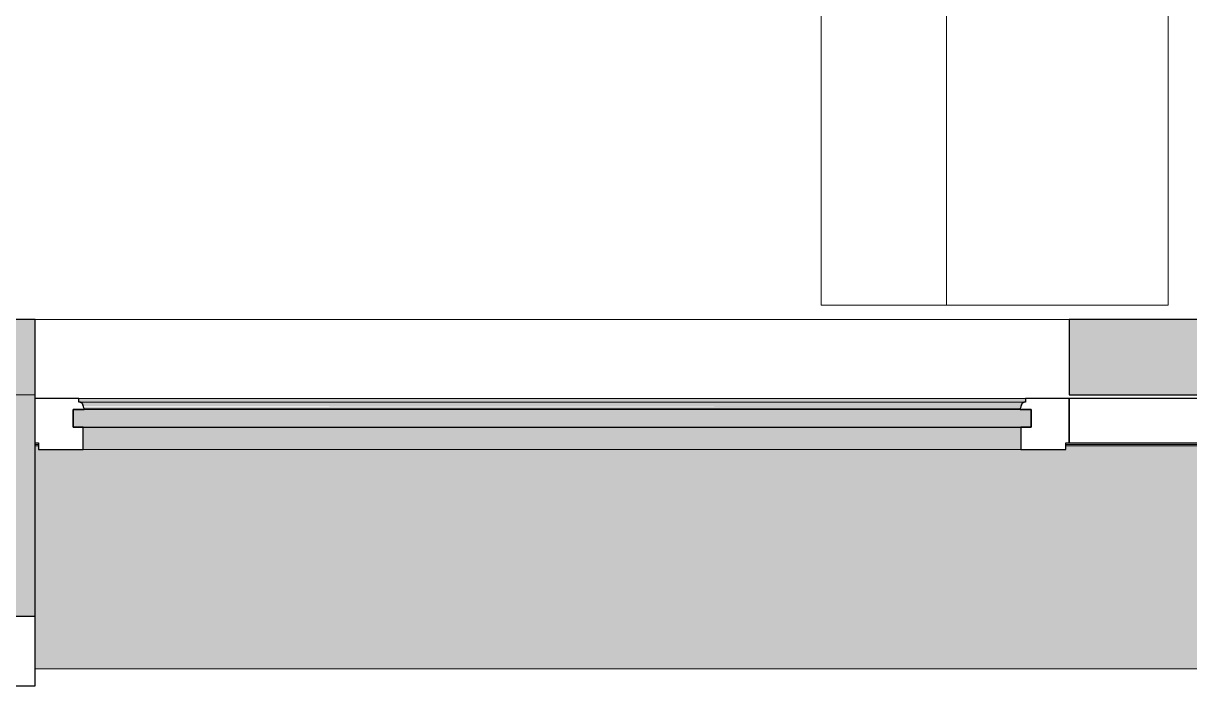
# Model space of a CAD drawing. Header units: millimetres. Extents: x 155927 to 317870, y -36033 to 97293.
# Drawn here: x 174018 to 175597, y 8874 to 9771 of the extents above; entities that cross this region are included whole.
import ezdxf

# ---------------------------------------------------------------- set-up
doc = ezdxf.new("R2010")
doc.units = ezdxf.units.MM
doc.header["$MEASUREMENT"] = 0
for name, color, linetype, lineweight in [('A-GLAZ', 7, 'CONTINUOUS', 9), ('A-WALL', 7, 'CONTINUOUS', 9), ('A-WALL-PATT', 7, 'CONTINUOUS', 9), ('I-FURN', 8, 'CONTINUOUS', 9), ('I-WALL', 7, 'CONTINUOUS', 9)]:
    doc.layers.add(name, color=color, linetype=linetype, lineweight=lineweight)

msp = doc.modelspace()

# ---------------------------------------------------------------- hatches: boundary and pattern name
at = {"layer": 'A-GLAZ'}
for points in [[(175371.8, 9257.5), (175374.6, 9257.5), (175374.6, 9262.5), (174093, 9262.5), (174093, 9257.5), (175370.8, 9257.5)], [(175368.8, 9252.6), (175370.6, 9256.2), (175370.8, 9257.5), (174095.9, 9257), (174098.6, 9253.9), (174099.3, 9252.6), (175368.4, 9252.6)], [(175119.3, 9223.6), (175382.6, 9223.6), (175382.6, 9247.5), (174085.1, 9247.5), (174085.1, 9223.6), (174517.9, 9223.6)], [(175119.3, 9248.6), (175367.4, 9248.6), (175368.6, 9252.6), (174099, 9251.5), (174100.3, 9248.6), (174517.9, 9248.6)], [(175367.4, 9247.5), (175367.4, 9248.6), (175119.3, 9247.5)], [(175368.6, 9193.6), (175368.6, 9223.6), (174099, 9223.6), (174099, 9193.6), (175119.3, 9193.6)], [(180567.8, 8896.6), (180667.8, 8896.6), (180667.8, 8933.6), (180567.8, 8933.6), (180567.8, 9198.3), (180563.5, 9198.3), (180563.5, 9193.6), (179172.2, 9193.6), (179172.2, 9198.3), (177996.5, 9198.3), (177996.5, 9193.6), (176605.2, 9193.6), (176605.2, 9198.3), (175429.5, 9198.3), (175429.5, 9193.6), (174038.2, 9193.6), (174038.2, 9198.3), (174033.8, 9198.3), (174033.8, 8896.6), (180532.3, 8896.6)]]:
    msp.add_hatch(color=256, dxfattribs=at).paths.add_polyline_path(points, flags=0)
h = msp.add_hatch(color=256, dxfattribs=at)
h.paths.add_polyline_path([(179231.4, 9255.8), (179228.6, 9257.5), (179229.9, 9256.4), (179231, 9255.9)], flags=0)
h.paths.add_polyline_path([(176664.4, 9255.8), (176661.6, 9257.5), (176662.9, 9256.4), (176664, 9255.9)], flags=0)
h.paths.add_polyline_path([(174097.4, 9255.8), (174094.6, 9257.5), (174095.9, 9256.4), (174097, 9255.9)], flags=0)
h = msp.add_hatch(color=256, dxfattribs=at)
h.paths.add_polyline_path([(180567.8, 9198.3), (180567.8, 9200.4), (180563.5, 9200.4), (180563.5, 9198.3)], flags=0)
h.paths.add_polyline_path([(179162.5, 9198.3), (179172.2, 9198.3), (179172.2, 9200.4), (177996.5, 9200.4), (177996.5, 9198.3), (178728, 9198.3)], flags=0)
h.paths.add_polyline_path([(176322.2, 9198.3), (176605.2, 9198.3), (176605.2, 9200.4), (175429.5, 9200.4), (175429.5, 9198.3), (175720.8, 9198.3)], flags=0)
h.paths.add_polyline_path([(174038.2, 9198.3), (174038.2, 9200.4), (174033.8, 9200.4), (174033.8, 9198.3)], flags=0)
at = {"layer": 'A-WALL-PATT'}
for points in [[(174033.8, 9267.6), (174033.8, 9369.6), (172417.8, 9369.6), (172417.8, 9267.6), (173916.4, 9267.6)], [(175535.8, 9267.6), (175535.8, 9369.6), (175433.8, 9369.6), (175433.8, 9267.6)], [(176498.8, 9267.6), (176498.8, 9369.6), (175535.8, 9369.6), (175535.8, 9267.6), (176322.2, 9267.6)]]:
    msp.add_hatch(color=256, dxfattribs=at).paths.add_polyline_path(points, flags=0)
h = msp.add_hatch(color=256, dxfattribs=at)
h.paths.add_polyline_path([(190558.8, 8967.6), (190558.8, 9267.6), (187692.8, 9267.6), (187692.8, 8967.6), (188952.5, 8967.6)], flags=0)
h.paths.add_polyline_path([(184742.4, 8967.6), (184908.8, 8967.6), (184908.8, 9267.6), (180567.8, 9267.6), (180567.8, 8967.6), (184141, 8967.6)], flags=0)
h.paths.add_polyline_path([(174033.8, 8967.6), (174033.8, 9267.6), (172417.8, 9267.6), (172417.8, 8967.6), (173916.4, 8967.6)], flags=0)
h.paths.add_polyline_path([(162489, 8967.6), (162683.8, 8967.6), (162683.8, 9267.6), (161617.8, 9267.6), (161617.8, 8967.6)], flags=0)
h.paths.add_polyline_path([(159983.8, 8967.6), (159983.8, 9267.6), (158817.8, 9267.6), (158817.8, 8967.6), (159481.8, 8967.6)], flags=0)
h.paths.add_polyline_path([(157076, 8967.6), (157533.8, 8967.6), (157533.8, 9267.6), (156460.8, 9267.6), (156460.8, 8967.6), (156474.5, 8967.6)], flags=0)

# ---------------------------------------------------------------- linework, layer by layer
at = {"layer": 'A-GLAZ', "lineweight": 30}
for p, q in [((174093, 9262.5), (174033.8, 9262.5)), ((174093, 9257.5), (174093, 9262.5)), ((174094.6, 9257.5), (174093, 9257.5)), ((175374.6, 9257.5), (175373.1, 9257.5)), ((175374.6, 9262.5), (175374.6, 9257.5)), ((175433.8, 9262.5), (175374.6, 9262.5)), ((176600.8, 9262.5), (175433.8, 9262.5)), ((175433.8, 9262.5), (175433.8, 9202.6)), ((175433.8, 9202.6), (175433.8, 9262.5)), ((175382.6, 9247.5), (174085.1, 9247.5)), ((174085.1, 9247.5), (174085.1, 9223.6)), ((174085.1, 9223.6), (174085.1, 9247.5)), ((174085.1, 9247.5), (174100.3, 9247.5)), ((174100.3, 9247.5), (174100.3, 9248.6)), ((175367.4, 9248.6), (175367.4, 9247.5)), ((175367.4, 9247.5), (175382.6, 9247.5)), ((175382.6, 9223.6), (175382.6, 9247.5)), ((175382.6, 9247.5), (175382.6, 9223.6)), ((174085.1, 9223.6), (175382.6, 9223.6)), ((174099, 9223.6), (174085.1, 9223.6)), ((174099, 9193.6), (174099, 9223.6)), ((175382.6, 9223.6), (175368.6, 9223.6)), ((175368.6, 9223.6), (175368.6, 9193.6)), ((174033.8, 9202.6), (174038.2, 9202.6)), ((174038.2, 9202.6), (174038.2, 9193.6)), ((174038.2, 9193.6), (174099, 9193.6)), ((175368.6, 9193.6), (175429.5, 9193.6)), ((175429.5, 9193.6), (175429.5, 9202.6)), ((175429.5, 9202.6), (175433.8, 9202.6)), ((175433.8, 9202.6), (176600.8, 9202.6)), ((174033.8, 8873.6), (174033.8, 8967.6)), ((173933.8, 8873.6), (174033.8, 8873.6))]:
    msp.add_line(p, q, dxfattribs=at)
at = {"layer": 'A-GLAZ'}
for p, q in [((175374.6, 9262.5), (174093, 9262.5)), ((174093, 9257.5), (174094.6, 9257.5)), ((174094.6, 9257.5), (175373.1, 9257.5)), ((175373.1, 9257.5), (175374.6, 9257.5)), ((174100.3, 9248.6), (175367.4, 9248.6)), ((174033.8, 9200.4), (174038.2, 9200.4)), ((174033.8, 9198.3), (174038.2, 9198.3)), ((174099, 9193.6), (175368.6, 9193.6)), ((175429.5, 9200.4), (176605.2, 9200.4)), ((175429.5, 9198.3), (176605.2, 9198.3)), ((174033.8, 8896.6), (180667.8, 8896.6))]:
    msp.add_line(p, q, dxfattribs=at)
at = {"layer": 'A-GLAZ', "lineweight": 30}
for centre, radius, start, end in [((174093.5, 9252.2), 5.36, 3.4261, 78.0476), ((175374.2, 9252.2), 5.36, 101.9524, 176.5739), ((174106.2, 9253), 7.4, 183.4261, 216.5739), ((175361.5, 9253), 7.4, 323.4261, 356.5739)]:
    msp.add_arc(centre, radius, start, end, dxfattribs=at)
at = {"layer": 'A-GLAZ'}
for points, knots in [([(174097, 9256.2), (174096.9, 9256.4), (174096.5, 9256.7), (174095.7, 9257.2), (174095, 9257.4), (174094.6, 9257.5)], [-0.4, -0.4, -0.4, -0.4, -0.3, -0.2, 0, 0, 0, 0]), ([(174098.8, 9252.6), (174098.8, 9253), (174098.7, 9253.7), (174098.3, 9254.6), (174098.1, 9255), (174098, 9255.2)], [-1, -1, -1, -1, -0.8, -0.7, -0.6, -0.6, -0.6, -0.6]), ([(175369.7, 9255.2), (175369.6, 9255), (175369.4, 9254.6), (175369, 9253.7), (175368.9, 9253), (175368.8, 9252.6)], [0.6, 0.6, 0.6, 0.6, 0.7, 0.8, 1, 1, 1, 1]), ([(175373.1, 9257.5), (175372.6, 9257.4), (175372, 9257.2), (175371.2, 9256.7), (175370.8, 9256.4), (175370.6, 9256.2)], [0, 0, 0, 0, 0.2, 0.3, 0.4, 0.4, 0.4, 0.4])]:
    msp.add_open_spline(points, degree=3, knots=knots, dxfattribs=at)
for points in [[(174100.3, 9248.6), (174100, 9249), (174099.7, 9249.4), (174099.5, 9249.8)], [(175368.1, 9249.8), (175367.9, 9249.4), (175367.7, 9249), (175367.4, 9248.6)]]:
    msp.add_open_spline(points, degree=3, dxfattribs=at)
at = {"layer": 'A-WALL'}
msp.add_line((174033.8, 9267.6), (172417.8, 9267.6), dxfattribs=at)
at = {"layer": 'A-WALL', "lineweight": 30}
for p, q in [((174033.8, 8967.6), (174033.8, 9267.6)), ((172417.8, 8967.6), (174033.8, 8967.6))]:
    msp.add_line(p, q, dxfattribs=at)
at = {"layer": 'I-FURN'}
for p, q in [((175097.9, 10189.2), (175097.9, 9389.2)), ((175267.9, 10189.2), (175267.9, 9389.2)), ((175567.9, 9389.2), (175567.9, 10189.2)), ((175097.9, 9389.2), (175267.9, 9389.2)), ((175267.9, 9389.2), (175567.9, 9389.2))]:
    msp.add_line(p, q, dxfattribs=at)
at = {"layer": 'I-WALL', "lineweight": 30}
for p, q in [((174033.8, 9369.6), (172417.8, 9369.6)), ((174033.8, 9267.6), (174033.8, 9369.6)), ((175535.8, 9369.6), (175433.8, 9369.6)), ((175433.8, 9369.6), (175433.8, 9267.6)), ((176498.8, 9369.6), (175535.8, 9369.6)), ((175433.8, 9267.6), (175535.8, 9267.6)), ((175535.8, 9267.6), (176498.8, 9267.6))]:
    msp.add_line(p, q, dxfattribs=at)
at = {"layer": 'I-WALL'}
for p, q in [((174033.8, 9369.6), (175433.8, 9369.6)), ((172417.8, 9267.6), (174033.8, 9267.6))]:
    msp.add_line(p, q, dxfattribs=at)

doc.saveas('drawing.dxf')
